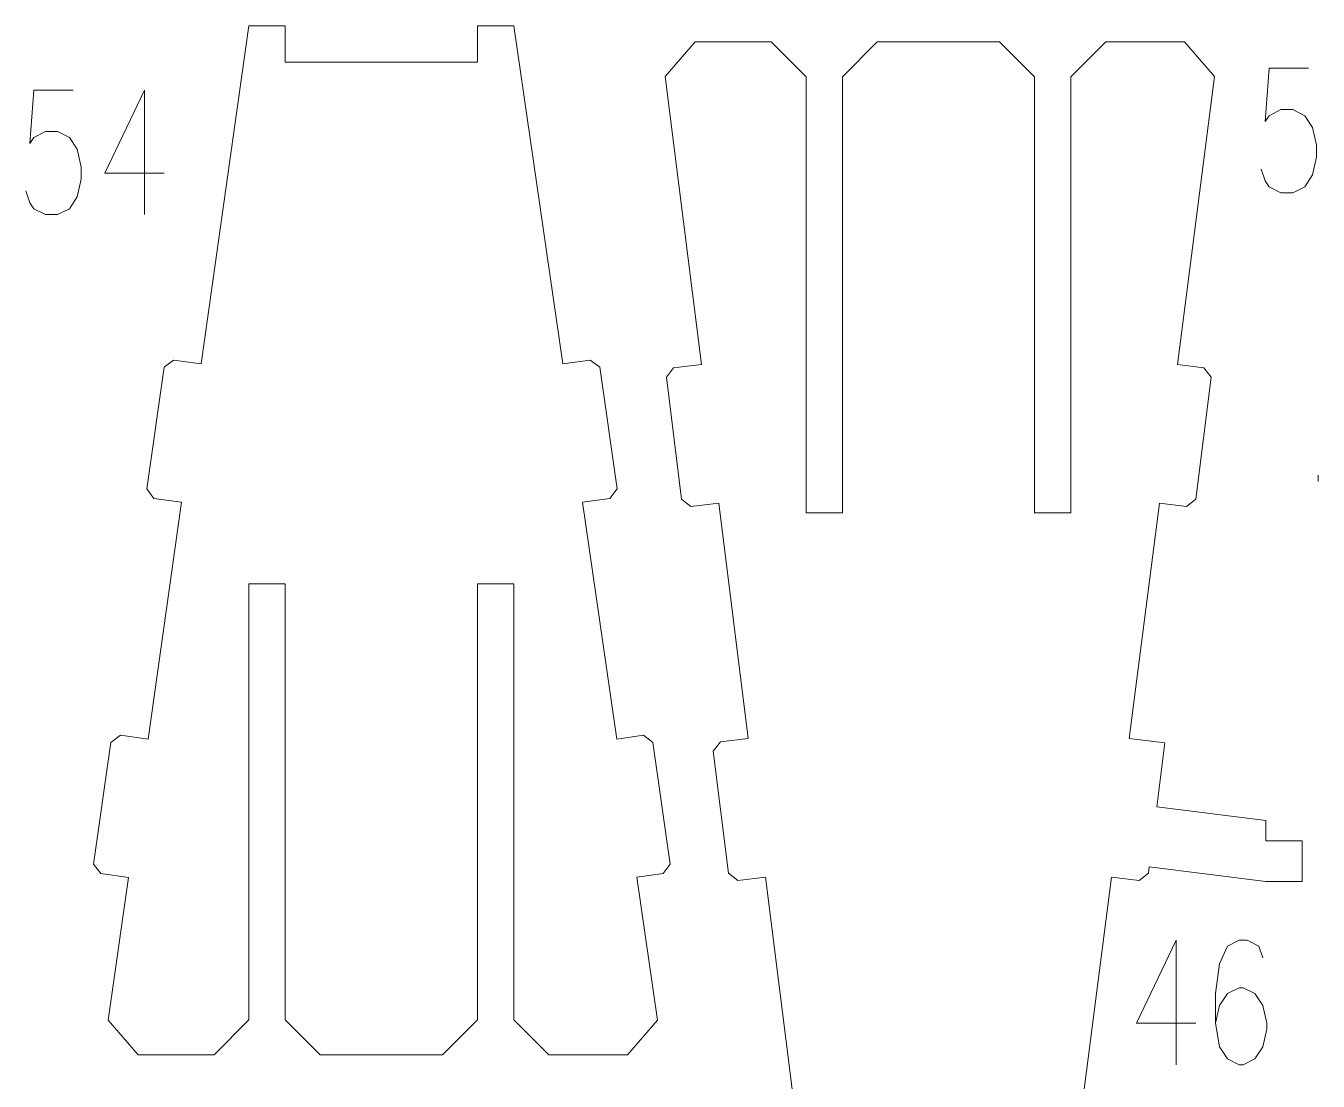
# Model space of a CAD drawing. Header units: millimetres. Extents: x -176 to 176, y -135 to 136.
# Drawn here: x -171.2 to -53.8, y -81.9 to 14 of the extents above; entities that cross this region are included whole.
import ezdxf

# ---------------------------------------------------------------- set-up
doc = ezdxf.new("R2010")
doc.units = ezdxf.units.MM
doc.header["$MEASUREMENT"] = 0
doc.layers.add('Layer 1', color=7, linetype='Continuous')

msp = doc.modelspace()

# ---------------------------------------------------------------- linework, layer by layer
at = {"layer": 'Layer 1', "lineweight": 9}
for points, knots in [([(-142.3086, 10.7301), (-142.3086, 10.7301), (-147.6544, 10.7301), (-147.6544, 10.7301), (-147.6544, 10.7301), (-147.6544, 10.7301), (-147.6544, 14.0274), (-147.6544, 14.0274), (-147.6544, 14.0274), (-147.6544, 14.0274), (-150.9564, 14.0274), (-150.9564, 14.0274), (-150.9564, 14.0274), (-150.9564, 14.0274), (-155.3065, -16.7092), (-155.3065, -16.7092), (-155.3065, -16.7092), (-155.3065, -16.7092), (-157.8176, -16.3536), (-157.8176, -16.3536), (-157.8176, -16.3536), (-157.8176, -16.3536), (-158.6789, -17.0012), (-158.6789, -17.0012), (-158.6789, -17.0012), (-158.6789, -17.0012), (-160.2459, -28.0668), (-160.2459, -28.0668), (-160.2459, -28.0668), (-160.2459, -28.0668), (-159.5983, -28.9281), (-159.5983, -28.9281), (-159.5983, -28.9281), (-159.5983, -28.9281), (-157.0861, -29.2839), (-157.0861, -29.2839), (-157.0861, -29.2839), (-157.0861, -29.2839), (-160.1344, -50.8226), (-160.1344, -50.8226), (-160.1344, -50.8226), (-160.1344, -50.8226), (-162.6483, -50.4666), (-162.6483, -50.4666), (-162.6483, -50.4666), (-162.6483, -50.4666), (-163.5096, -51.1142), (-163.5096, -51.1142), (-163.5096, -51.1142), (-163.5096, -51.1142), (-165.0766, -62.1798), (-165.0766, -62.1798), (-165.0766, -62.1798), (-165.0766, -62.1798), (-164.429, -63.0411), (-164.429, -63.0411), (-164.429, -63.0411), (-164.429, -63.0411), (-161.9141, -63.3973), (-161.9141, -63.3973), (-161.9141, -63.3973), (-161.9141, -63.3973), (-163.7497, -76.3675), (-163.7497, -76.3675), (-163.7497, -76.3675), (-163.7497, -76.3675), (-161.0196, -79.5111), (-161.0196, -79.5111), (-161.0196, -79.5111), (-161.0196, -79.5111), (-158.0577, -79.5111), (-158.0577, -79.5111)], [0, 0, 0, 0, 0.05263158, 0.05263158, 0.05263158, 0.05263158, 0.10526316, 0.10526316, 0.10526316, 0.10526316, 0.15789474, 0.15789474, 0.15789474, 0.15789474, 0.21052632, 0.21052632, 0.21052632, 0.21052632, 0.26315789, 0.26315789, 0.26315789, 0.26315789, 0.31578947, 0.31578947, 0.31578947, 0.31578947, 0.36842105, 0.36842105, 0.36842105, 0.36842105, 0.42105263, 0.42105263, 0.42105263, 0.42105263, 0.47368421, 0.47368421, 0.47368421, 0.47368421, 0.52631579, 0.52631579, 0.52631579, 0.52631579, 0.57894737, 0.57894737, 0.57894737, 0.57894737, 0.63157895, 0.63157895, 0.63157895, 0.63157895, 0.68421053, 0.68421053, 0.68421053, 0.68421053, 0.73684211, 0.73684211, 0.73684211, 0.73684211, 0.78947368, 0.78947368, 0.78947368, 0.78947368, 0.84210526, 0.84210526, 0.84210526, 0.84210526, 0.89473684, 0.89473684, 0.89473684, 0.89473684, 1, 1, 1, 1]), ([(-120.0558, -79.5111), (-120.0558, -79.5111), (-116.5568, -79.5111), (-116.5568, -79.5111), (-116.5568, -79.5111), (-116.5568, -79.5111), (-113.8356, -76.3687), (-113.8356, -76.3687), (-113.8356, -76.3687), (-113.8356, -76.3687), (-115.7116, -63.3782), (-115.7116, -63.3782), (-115.7116, -63.3782), (-115.7116, -63.3782), (-113.3285, -63.0407), (-113.3285, -63.0407), (-113.3285, -63.0407), (-113.3285, -63.0407), (-112.6808, -62.1794), (-112.6808, -62.1794), (-112.6808, -62.1794), (-112.6808, -62.1794), (-114.2478, -51.1138), (-114.2478, -51.1138), (-114.2478, -51.1138), (-114.2478, -51.1138), (-115.1091, -50.4662), (-115.1091, -50.4662), (-115.1091, -50.4662), (-115.1091, -50.4662), (-117.5269, -50.8086), (-117.5269, -50.8086), (-117.5269, -50.8086), (-117.5269, -50.8086), (-120.6361, -29.2785), (-120.6361, -29.2785), (-120.6361, -29.2785), (-120.6361, -29.2785), (-118.1592, -28.9278), (-118.1592, -28.9278), (-118.1592, -28.9278), (-118.1592, -28.9278), (-117.5115, -28.0664), (-117.5115, -28.0664), (-117.5115, -28.0664), (-117.5115, -28.0664), (-119.0785, -17.0008), (-119.0785, -17.0008), (-119.0785, -17.0008), (-119.0785, -17.0008), (-119.9398, -16.3532), (-119.9398, -16.3532), (-119.9398, -16.3532), (-119.9398, -16.3532), (-122.4513, -16.7089), (-122.4513, -16.7089), (-122.4513, -16.7089), (-122.4513, -16.7089), (-126.89, 14.0274), (-126.89, 14.0274), (-126.89, 14.0274), (-126.89, 14.0274), (-130.192, 14.0274), (-130.192, 14.0274), (-130.192, 14.0274), (-130.192, 14.0274), (-130.192, 10.7301), (-130.192, 10.7301), (-130.192, 10.7301), (-130.192, 10.7301), (-135.5378, 10.7301), (-135.5378, 10.7301)], [0, 0, 0, 0, 0.05263158, 0.05263158, 0.05263158, 0.05263158, 0.10526316, 0.10526316, 0.10526316, 0.10526316, 0.15789474, 0.15789474, 0.15789474, 0.15789474, 0.21052632, 0.21052632, 0.21052632, 0.21052632, 0.26315789, 0.26315789, 0.26315789, 0.26315789, 0.31578947, 0.31578947, 0.31578947, 0.31578947, 0.36842105, 0.36842105, 0.36842105, 0.36842105, 0.42105263, 0.42105263, 0.42105263, 0.42105263, 0.47368421, 0.47368421, 0.47368421, 0.47368421, 0.52631579, 0.52631579, 0.52631579, 0.52631579, 0.57894737, 0.57894737, 0.57894737, 0.57894737, 0.63157895, 0.63157895, 0.63157895, 0.63157895, 0.68421053, 0.68421053, 0.68421053, 0.68421053, 0.73684211, 0.73684211, 0.73684211, 0.73684211, 0.78947368, 0.78947368, 0.78947368, 0.78947368, 0.84210526, 0.84210526, 0.84210526, 0.84210526, 0.89473684, 0.89473684, 0.89473684, 0.89473684, 1, 1, 1, 1]), ([(-91.6863, -89.4128), (-91.6863, -89.4128), (-97.0321, -89.4128), (-97.0321, -89.4128), (-97.0321, -89.4128), (-97.0321, -90.5309), (-97.024, -91.6421), (-97.024, -92.7523), (-97.024, -92.7523), (-97.024, -92.7523), (-100.3341, -92.7523), (-100.3341, -92.7523), (-100.3341, -92.7523), (-100.3341, -92.7523), (-104.0142, -63.3589), (-104.0142, -63.3589), (-104.0142, -63.3589), (-104.0142, -63.3589), (-106.5316, -63.6743), (-106.5316, -63.6743), (-106.5316, -63.6743), (-106.5316, -63.6743), (-107.3824, -63.0129), (-107.3824, -63.0129), (-107.3824, -63.0129), (-107.3824, -63.0129), (-108.7716, -51.9235), (-108.7716, -51.9235), (-108.7716, -51.9235), (-108.7716, -51.9235), (-108.1102, -51.0727), (-108.1102, -51.0727), (-108.1102, -51.0727), (-108.1102, -51.0727), (-105.592, -50.7573), (-105.592, -50.7573), (-105.592, -50.7573), (-105.592, -50.7573), (-108.2717, -29.3546), (-108.2717, -29.3546), (-108.2717, -29.3546), (-108.2717, -29.3546), (-110.7912, -29.6702), (-110.7912, -29.6702), (-110.7912, -29.6702), (-110.7912, -29.6702), (-111.642, -29.0088), (-111.642, -29.0088), (-111.642, -29.0088), (-111.642, -29.0088), (-113.0311, -17.9195), (-113.0311, -17.9195), (-113.0311, -17.9195), (-113.0311, -17.9195), (-112.3697, -17.0687), (-112.3697, -17.0687), (-112.3697, -17.0687), (-112.3697, -17.0687), (-109.8494, -16.753), (-109.8494, -16.753), (-109.8494, -16.753), (-109.8494, -16.753), (-113.1274, 9.4284), (-113.1274, 9.4284), (-113.1274, 9.4284), (-113.1274, 9.4284), (-110.3973, 12.5721), (-110.3973, 12.5721), (-110.3973, 12.5721), (-110.3973, 12.5721), (-107.1779, 12.5721), (-107.1779, 12.5721)], [0, 0, 0, 0, 0.05263158, 0.05263158, 0.05263158, 0.05263158, 0.10526316, 0.10526316, 0.10526316, 0.10526316, 0.15789474, 0.15789474, 0.15789474, 0.15789474, 0.21052632, 0.21052632, 0.21052632, 0.21052632, 0.26315789, 0.26315789, 0.26315789, 0.26315789, 0.31578947, 0.31578947, 0.31578947, 0.31578947, 0.36842105, 0.36842105, 0.36842105, 0.36842105, 0.42105263, 0.42105263, 0.42105263, 0.42105263, 0.47368421, 0.47368421, 0.47368421, 0.47368421, 0.52631579, 0.52631579, 0.52631579, 0.52631579, 0.57894737, 0.57894737, 0.57894737, 0.57894737, 0.63157895, 0.63157895, 0.63157895, 0.63157895, 0.68421053, 0.68421053, 0.68421053, 0.68421053, 0.73684211, 0.73684211, 0.73684211, 0.73684211, 0.78947368, 0.78947368, 0.78947368, 0.78947368, 0.84210526, 0.84210526, 0.84210526, 0.84210526, 0.89473684, 0.89473684, 0.89473684, 0.89473684, 1, 1, 1, 1]), ([(-106.6157, 12.5721), (-106.6157, 12.5721), (-103.5091, 12.5721), (-103.5091, 12.5721), (-103.5091, 12.5721), (-103.5091, 12.5721), (-100.3341, 9.3971), (-100.3341, 9.3971), (-100.3341, 9.3971), (-100.3341, 9.3971), (-100.3341, -30.2311), (-100.3341, -30.2311), (-100.3341, -30.2311), (-100.3341, -30.2311), (-97.0321, -30.2311), (-97.0321, -30.2311), (-97.0321, -30.2311), (-97.0321, -30.2311), (-97.0321, 9.3971), (-97.0321, 9.3971), (-97.0321, 9.3971), (-97.0321, 9.3971), (-93.8571, 12.5721), (-93.8571, 12.5721), (-93.8571, 12.5721), (-93.8571, 12.5721), (-91.6863, 12.5721), (-91.6863, 12.5721)], [0, 0, 0, 0, 0.125, 0.125, 0.125, 0.125, 0.25, 0.25, 0.25, 0.25, 0.375, 0.375, 0.375, 0.375, 0.5, 0.5, 0.5, 0.5, 0.625, 0.625, 0.625, 0.625, 0.75, 0.75, 0.75, 0.75, 1, 1, 1, 1]), ([(-84.9155, 12.5721), (-84.9155, 12.5721), (-82.7447, 12.5721), (-82.7447, 12.5721), (-82.7447, 12.5721), (-82.7447, 12.5721), (-79.5697, 9.3971), (-79.5697, 9.3971), (-79.5697, 9.3971), (-79.5697, 9.3971), (-79.5697, -30.2311), (-79.5697, -30.2311), (-79.5697, -30.2311), (-79.5697, -30.2311), (-76.2677, -30.2311), (-76.2677, -30.2311), (-76.2677, -30.2311), (-76.2677, -30.2311), (-76.2677, 9.3971), (-76.2677, 9.3971), (-76.2677, 9.3971), (-76.2677, 9.3971), (-73.0927, 12.5721), (-73.0927, 12.5721), (-73.0927, 12.5721), (-73.0927, 12.5721), (-69.7382, 12.5721), (-69.7382, 12.5721)], [0, 0, 0, 0, 0.125, 0.125, 0.125, 0.125, 0.25, 0.25, 0.25, 0.25, 0.375, 0.375, 0.375, 0.375, 0.5, 0.5, 0.5, 0.5, 0.625, 0.625, 0.625, 0.625, 0.75, 0.75, 0.75, 0.75, 1, 1, 1, 1]), ([(-69.176, 12.5721), (-69.176, 12.5721), (-65.9345, 12.5721), (-65.9345, 12.5721), (-65.9345, 12.5721), (-65.9345, 12.5721), (-63.2133, 9.4297), (-63.2133, 9.4297), (-63.2133, 9.4297), (-63.2133, 9.4297), (-66.5861, -16.7668), (-66.5861, -16.7668), (-66.5861, -16.7668), (-66.5861, -16.7668), (-64.1759, -17.0687), (-64.1759, -17.0687), (-64.1759, -17.0687), (-64.1759, -17.0687), (-63.5145, -17.9195), (-63.5145, -17.9195), (-63.5145, -17.9195), (-63.5145, -17.9195), (-64.9036, -29.0088), (-64.9036, -29.0088), (-64.9036, -29.0088), (-64.9036, -29.0088), (-65.7544, -29.6702), (-65.7544, -29.6702), (-65.7544, -29.6702), (-65.7544, -29.6702), (-68.2078, -29.3629), (-68.2078, -29.3629), (-68.2078, -29.3629), (-68.2078, -29.3629), (-70.9621, -50.7562), (-70.9621, -50.7562), (-70.9621, -50.7562), (-70.9621, -50.7562), (-67.7319, -51.1609), (-67.7319, -51.1609), (-67.7319, -51.1609), (-67.7319, -51.1609), (-68.46, -56.9732), (-68.46, -56.9732), (-68.46, -56.9732), (-68.46, -56.9732), (-58.5596, -58.2134), (-58.5596, -58.2134), (-58.5596, -58.2134), (-58.5596, -58.2134), (-58.5596, -60.0691), (-58.5596, -60.0691), (-58.5596, -60.0691), (-58.5596, -60.0691), (-55.2394, -60.0691), (-55.2394, -60.0691), (-55.2394, -60.0691), (-55.2394, -60.0691), (-55.2394, -63.7448), (-55.2394, -63.7448), (-55.2394, -63.7448), (-55.2394, -63.7448), (-58.5596, -63.7448), (-58.5596, -63.7448), (-58.5596, -63.7448), (-58.5596, -63.7448), (-69.1422, -62.4192), (-69.1422, -62.4192), (-69.1422, -62.4192), (-69.1422, -62.4192), (-69.2157, -63.0063), (-69.2157, -63.0063), (-69.2157, -63.0063), (-69.2157, -63.0063), (-70.0665, -63.6677), (-70.0665, -63.6677), (-70.0665, -63.6677), (-70.0665, -63.6677), (-72.5838, -63.3523), (-72.5838, -63.3523), (-72.5838, -63.3523), (-72.5838, -63.3523), (-76.369, -92.7523), (-76.369, -92.7523), (-76.369, -92.7523), (-76.369, -92.7523), (-79.5697, -92.7523), (-79.5697, -92.7523), (-79.5697, -92.7523), (-79.5697, -92.7523), (-79.5697, -89.4128), (-79.5697, -89.4128), (-79.5697, -89.4128), (-79.5697, -89.4128), (-84.9155, -89.4128), (-84.9155, -89.4128)], [0, 0, 0, 0, 0.04, 0.04, 0.04, 0.04, 0.08, 0.08, 0.08, 0.08, 0.12, 0.12, 0.12, 0.12, 0.16, 0.16, 0.16, 0.16, 0.2, 0.2, 0.2, 0.2, 0.24, 0.24, 0.24, 0.24, 0.28, 0.28, 0.28, 0.28, 0.32, 0.32, 0.32, 0.32, 0.36, 0.36, 0.36, 0.36, 0.4, 0.4, 0.4, 0.4, 0.44, 0.44, 0.44, 0.44, 0.48, 0.48, 0.48, 0.48, 0.52, 0.52, 0.52, 0.52, 0.56, 0.56, 0.56, 0.56, 0.6, 0.6, 0.6, 0.6, 0.64, 0.64, 0.64, 0.64, 0.68, 0.68, 0.68, 0.68, 0.72, 0.72, 0.72, 0.72, 0.76, 0.76, 0.76, 0.76, 0.8, 0.8, 0.8, 0.8, 0.84, 0.84, 0.84, 0.84, 0.88, 0.88, 0.88, 0.88, 0.92, 0.92, 0.92, 0.92, 1, 1, 1, 1]), ([(-157.4955, -79.5111), (-157.4955, -79.5111), (-154.1314, -79.5111), (-154.1314, -79.5111), (-154.1314, -79.5111), (-154.1314, -79.5111), (-150.9564, -76.3361), (-150.9564, -76.3361), (-150.9564, -76.3361), (-150.9564, -76.3361), (-150.9564, -36.7079), (-150.9564, -36.7079), (-150.9564, -36.7079), (-150.9564, -36.7079), (-147.6544, -36.7079), (-147.6544, -36.7079), (-147.6544, -36.7079), (-147.6544, -36.7079), (-147.6544, -76.3361), (-147.6544, -76.3361), (-147.6544, -76.3361), (-147.6544, -76.3361), (-144.4794, -79.5111), (-144.4794, -79.5111), (-144.4794, -79.5111), (-144.4794, -79.5111), (-142.3086, -79.5111), (-142.3086, -79.5111)], [0, 0, 0, 0, 0.125, 0.125, 0.125, 0.125, 0.25, 0.25, 0.25, 0.25, 0.375, 0.375, 0.375, 0.375, 0.5, 0.5, 0.5, 0.5, 0.625, 0.625, 0.625, 0.625, 0.75, 0.75, 0.75, 0.75, 1, 1, 1, 1]), ([(-135.5378, -79.5111), (-135.5378, -79.5111), (-133.367, -79.5111), (-133.367, -79.5111), (-133.367, -79.5111), (-133.367, -79.5111), (-130.192, -76.3361), (-130.192, -76.3361), (-130.192, -76.3361), (-130.192, -76.3361), (-130.192, -36.7079), (-130.192, -36.7079), (-130.192, -36.7079), (-130.192, -36.7079), (-126.89, -36.7079), (-126.89, -36.7079), (-126.89, -36.7079), (-126.89, -36.7079), (-126.89, -76.3361), (-126.89, -76.3361), (-126.89, -76.3361), (-126.89, -76.3361), (-123.715, -79.5111), (-123.715, -79.5111), (-123.715, -79.5111), (-123.715, -79.5111), (-120.618, -79.5111), (-120.618, -79.5111)], [0, 0, 0, 0, 0.125, 0.125, 0.125, 0.125, 0.25, 0.25, 0.25, 0.25, 0.375, 0.375, 0.375, 0.375, 0.5, 0.5, 0.5, 0.5, 0.625, 0.625, 0.625, 0.625, 0.75, 0.75, 0.75, 0.75, 1, 1, 1, 1])]:
    msp.add_open_spline(points, degree=3, knots=knots, dxfattribs=at)
at = {"layer": 'Layer 1', "color": 1, "lineweight": 9}
for points in [[(-107.1779, 12.5721), (-107.1779, 12.5721), (-106.6157, 12.5721), (-106.6157, 12.5721)], [(-91.6863, 12.5721), (-91.6863, 12.5721), (-91.1241, 12.5721), (-91.1241, 12.5721)], [(-85.4777, 12.5721), (-85.4777, 12.5721), (-84.9155, 12.5721), (-84.9155, 12.5721)], [(-69.7382, 12.5721), (-69.7382, 12.5721), (-69.176, 12.5721), (-69.176, 12.5721)], [(-142.3086, 10.7301), (-142.3086, 10.7301), (-141.7464, 10.7301), (-141.7464, 10.7301)], [(-136.1, 10.7301), (-136.1, 10.7301), (-135.5378, 10.7301), (-135.5378, 10.7301)], [(-160.4618, 8.1932), (-160.4618, 8.1932), (-160.4618, -3.1365), (-160.4618, -3.1365)], [(-53.7998, -27.3928), (-53.7998, -27.3928), (-53.7998, -26.8306), (-53.7998, -26.8306)], [(-66.7152, -69.0896), (-66.7152, -69.0896), (-66.7152, -80.4193), (-66.7152, -80.4193)], [(-158.0577, -79.5111), (-158.0577, -79.5111), (-157.4955, -79.5111), (-157.4955, -79.5111)], [(-142.3086, -79.5111), (-142.3086, -79.5111), (-141.7464, -79.5111), (-141.7464, -79.5111)], [(-136.1, -79.5111), (-136.1, -79.5111), (-135.5378, -79.5111), (-135.5378, -79.5111)], [(-120.618, -79.5111), (-120.618, -79.5111), (-120.0558, -79.5111), (-120.0558, -79.5111)]]:
    msp.add_open_spline(points, degree=3, dxfattribs=at)
at = {"layer": 'Layer 1', "lineweight": 9}
for points in [[(-91.1241, 12.5721), (-91.1241, 12.5721), (-85.4777, 12.5721), (-85.4777, 12.5721)], [(-136.1, 10.7301), (-136.1, 10.7301), (-141.7464, 10.7301), (-141.7464, 10.7301)], [(-21.1861, -64.8044), (-39.4377, -64.8044), (-54.2489, -79.525), (-54.4002, -97.7409)], [(-141.7464, -79.5111), (-141.7464, -79.5111), (-136.1, -79.5111), (-136.1, -79.5111)]]:
    msp.add_open_spline(points, degree=3, dxfattribs=at)
at = {"layer": 'Layer 1', "color": 1, "lineweight": 9}
for points, knots in [([(-54.6642, 10.1811), (-54.6642, 10.1811), (-58.2517, 10.1811), (-58.2517, 10.1811), (-58.2517, 10.1811), (-58.2517, 10.1811), (-58.6072, 5.3255), (-58.6072, 5.3255), (-58.6072, 5.3255), (-58.6072, 5.3255), (-58.2517, 5.8596), (-58.2517, 5.8596), (-58.2517, 5.8596), (-58.2517, 5.8596), (-57.1744, 6.4098), (-57.1744, 6.4098), (-57.1744, 6.4098), (-57.1744, 6.4098), (-56.097, 6.4098), (-56.097, 6.4098), (-56.097, 6.4098), (-56.097, 6.4098), (-55.0197, 5.8596), (-55.0197, 5.8596), (-55.0197, 5.8596), (-55.0197, 5.8596), (-54.2979, 4.7913), (-54.2979, 4.7913), (-54.2979, 4.7913), (-54.2979, 4.7913), (-53.9424, 3.1728), (-53.9424, 3.1728), (-53.9424, 3.1728), (-53.9424, 3.1728), (-53.9424, 2.0884), (-53.9424, 2.0884), (-53.9424, 2.0884), (-53.9424, 2.0884), (-54.2979, 0.4698), (-54.2979, 0.4698), (-54.2979, 0.4698), (-54.2979, 0.4698), (-55.0197, -0.6146), (-55.0197, -0.6146), (-55.0197, -0.6146), (-55.0197, -0.6146), (-56.097, -1.1487), (-56.097, -1.1487), (-56.097, -1.1487), (-56.097, -1.1487), (-57.1744, -1.1487), (-57.1744, -1.1487), (-57.1744, -1.1487), (-57.1744, -1.1487), (-58.2517, -0.6146), (-58.2517, -0.6146), (-58.2517, -0.6146), (-58.2517, -0.6146), (-58.6072, -0.0643), (-58.6072, -0.0643), (-58.6072, -0.0643), (-58.6072, -0.0643), (-58.9735, 1.0039), (-58.9735, 1.0039)], [0, 0, 0, 0, 0.05882353, 0.05882353, 0.05882353, 0.05882353, 0.11764706, 0.11764706, 0.11764706, 0.11764706, 0.17647059, 0.17647059, 0.17647059, 0.17647059, 0.23529412, 0.23529412, 0.23529412, 0.23529412, 0.29411765, 0.29411765, 0.29411765, 0.29411765, 0.35294118, 0.35294118, 0.35294118, 0.35294118, 0.41176471, 0.41176471, 0.41176471, 0.41176471, 0.47058824, 0.47058824, 0.47058824, 0.47058824, 0.52941176, 0.52941176, 0.52941176, 0.52941176, 0.58823529, 0.58823529, 0.58823529, 0.58823529, 0.64705882, 0.64705882, 0.64705882, 0.64705882, 0.70588235, 0.70588235, 0.70588235, 0.70588235, 0.76470588, 0.76470588, 0.76470588, 0.76470588, 0.82352941, 0.82352941, 0.82352941, 0.82352941, 0.88235294, 0.88235294, 0.88235294, 0.88235294, 1, 1, 1, 1]), ([(-166.9257, 8.1932), (-166.9257, 8.1932), (-170.5132, 8.1932), (-170.5132, 8.1932), (-170.5132, 8.1932), (-170.5132, 8.1932), (-170.8687, 3.3376), (-170.8687, 3.3376), (-170.8687, 3.3376), (-170.8687, 3.3376), (-170.5132, 3.8717), (-170.5132, 3.8717), (-170.5132, 3.8717), (-170.5132, 3.8717), (-169.4359, 4.422), (-169.4359, 4.422), (-169.4359, 4.422), (-169.4359, 4.422), (-168.3585, 4.422), (-168.3585, 4.422), (-168.3585, 4.422), (-168.3585, 4.422), (-167.2812, 3.8717), (-167.2812, 3.8717), (-167.2812, 3.8717), (-167.2812, 3.8717), (-166.5594, 2.8035), (-166.5594, 2.8035), (-166.5594, 2.8035), (-166.5594, 2.8035), (-166.2039, 1.185), (-166.2039, 1.185), (-166.2039, 1.185), (-166.2039, 1.185), (-166.2039, 0.1005), (-166.2039, 0.1005), (-166.2039, 0.1005), (-166.2039, 0.1005), (-166.5594, -1.518), (-166.5594, -1.518), (-166.5594, -1.518), (-166.5594, -1.518), (-167.2812, -2.6025), (-167.2812, -2.6025), (-167.2812, -2.6025), (-167.2812, -2.6025), (-168.3585, -3.1365), (-168.3585, -3.1365), (-168.3585, -3.1365), (-168.3585, -3.1365), (-169.4359, -3.1365), (-169.4359, -3.1365), (-169.4359, -3.1365), (-169.4359, -3.1365), (-170.5132, -2.6025), (-170.5132, -2.6025), (-170.5132, -2.6025), (-170.5132, -2.6025), (-170.8687, -2.0521), (-170.8687, -2.0521), (-170.8687, -2.0521), (-170.8687, -2.0521), (-171.235, -0.9839), (-171.235, -0.9839)], [0, 0, 0, 0, 0.05882353, 0.05882353, 0.05882353, 0.05882353, 0.11764706, 0.11764706, 0.11764706, 0.11764706, 0.17647059, 0.17647059, 0.17647059, 0.17647059, 0.23529412, 0.23529412, 0.23529412, 0.23529412, 0.29411765, 0.29411765, 0.29411765, 0.29411765, 0.35294118, 0.35294118, 0.35294118, 0.35294118, 0.41176471, 0.41176471, 0.41176471, 0.41176471, 0.47058824, 0.47058824, 0.47058824, 0.47058824, 0.52941176, 0.52941176, 0.52941176, 0.52941176, 0.58823529, 0.58823529, 0.58823529, 0.58823529, 0.64705882, 0.64705882, 0.64705882, 0.64705882, 0.70588235, 0.70588235, 0.70588235, 0.70588235, 0.76470588, 0.76470588, 0.76470588, 0.76470588, 0.82352941, 0.82352941, 0.82352941, 0.82352941, 0.88235294, 0.88235294, 0.88235294, 0.88235294, 1, 1, 1, 1]), ([(-160.4618, 8.1932), (-160.4618, 8.1932), (-164.0492, 0.6347), (-164.0492, 0.6347), (-164.0492, 0.6347), (-164.0492, 0.6347), (-158.6626, 0.6347), (-158.6626, 0.6347)], [0, 0, 0, 0, 0.33333333, 0.33333333, 0.33333333, 0.33333333, 1, 1, 1, 1]), ([(-66.7152, -69.0896), (-66.7152, -69.0896), (-70.3135, -76.6481), (-70.3135, -76.6481), (-70.3135, -76.6481), (-70.3135, -76.6481), (-64.9269, -76.6481), (-64.9269, -76.6481)], [0, 0, 0, 0, 0.33333333, 0.33333333, 0.33333333, 0.33333333, 1, 1, 1, 1]), ([(-58.8184, -70.7081), (-58.8184, -70.7081), (-59.174, -69.6237), (-59.174, -69.6237), (-59.174, -69.6237), (-59.174, -69.6237), (-60.2512, -69.0896), (-60.2512, -69.0896), (-60.2512, -69.0896), (-60.2512, -69.0896), (-60.9731, -69.0896), (-60.9731, -69.0896), (-60.9731, -69.0896), (-60.9731, -69.0896), (-62.0504, -69.6237), (-62.0504, -69.6237), (-62.0504, -69.6237), (-62.0504, -69.6237), (-62.7722, -71.2422), (-62.7722, -71.2422), (-62.7722, -71.2422), (-62.7722, -71.2422), (-63.1277, -73.9452), (-63.1277, -73.9452), (-63.1277, -73.9452), (-63.1277, -73.9452), (-63.1277, -76.6481), (-63.1277, -76.6481), (-63.1277, -76.6481), (-63.1277, -76.6481), (-62.7722, -78.8008), (-62.7722, -78.8008), (-62.7722, -78.8008), (-62.7722, -78.8008), (-62.0504, -79.8852), (-62.0504, -79.8852), (-62.0504, -79.8852), (-62.0504, -79.8852), (-60.9731, -80.4193), (-60.9731, -80.4193), (-60.9731, -80.4193), (-60.9731, -80.4193), (-60.6176, -80.4193), (-60.6176, -80.4193), (-60.6176, -80.4193), (-60.6176, -80.4193), (-59.5403, -79.8852), (-59.5403, -79.8852), (-59.5403, -79.8852), (-59.5403, -79.8852), (-58.8184, -78.8008), (-58.8184, -78.8008), (-58.8184, -78.8008), (-58.8184, -78.8008), (-58.4629, -77.1823), (-58.4629, -77.1823), (-58.4629, -77.1823), (-58.4629, -77.1823), (-58.4629, -76.6481), (-58.4629, -76.6481), (-58.4629, -76.6481), (-58.4629, -76.6481), (-58.8184, -75.0296), (-58.8184, -75.0296), (-58.8184, -75.0296), (-58.8184, -75.0296), (-59.5403, -73.9452), (-59.5403, -73.9452), (-59.5403, -73.9452), (-59.5403, -73.9452), (-60.6176, -73.4111), (-60.6176, -73.4111), (-60.6176, -73.4111), (-60.6176, -73.4111), (-60.9731, -73.4111), (-60.9731, -73.4111), (-60.9731, -73.4111), (-60.9731, -73.4111), (-62.0504, -73.9452), (-62.0504, -73.9452), (-62.0504, -73.9452), (-62.0504, -73.9452), (-62.7722, -75.0296), (-62.7722, -75.0296), (-62.7722, -75.0296), (-62.7722, -75.0296), (-63.1277, -76.6481), (-63.1277, -76.6481)], [0, 0, 0, 0, 0.04347826, 0.04347826, 0.04347826, 0.04347826, 0.08695652, 0.08695652, 0.08695652, 0.08695652, 0.13043478, 0.13043478, 0.13043478, 0.13043478, 0.17391304, 0.17391304, 0.17391304, 0.17391304, 0.2173913, 0.2173913, 0.2173913, 0.2173913, 0.26086957, 0.26086957, 0.26086957, 0.26086957, 0.30434783, 0.30434783, 0.30434783, 0.30434783, 0.34782609, 0.34782609, 0.34782609, 0.34782609, 0.39130435, 0.39130435, 0.39130435, 0.39130435, 0.43478261, 0.43478261, 0.43478261, 0.43478261, 0.47826087, 0.47826087, 0.47826087, 0.47826087, 0.52173913, 0.52173913, 0.52173913, 0.52173913, 0.56521739, 0.56521739, 0.56521739, 0.56521739, 0.60869565, 0.60869565, 0.60869565, 0.60869565, 0.65217391, 0.65217391, 0.65217391, 0.65217391, 0.69565217, 0.69565217, 0.69565217, 0.69565217, 0.73913043, 0.73913043, 0.73913043, 0.73913043, 0.7826087, 0.7826087, 0.7826087, 0.7826087, 0.82608696, 0.82608696, 0.82608696, 0.82608696, 0.86956522, 0.86956522, 0.86956522, 0.86956522, 0.91304348, 0.91304348, 0.91304348, 0.91304348, 1, 1, 1, 1])]:
    msp.add_open_spline(points, degree=3, knots=knots, dxfattribs=at)

doc.saveas('drawing.dxf')
